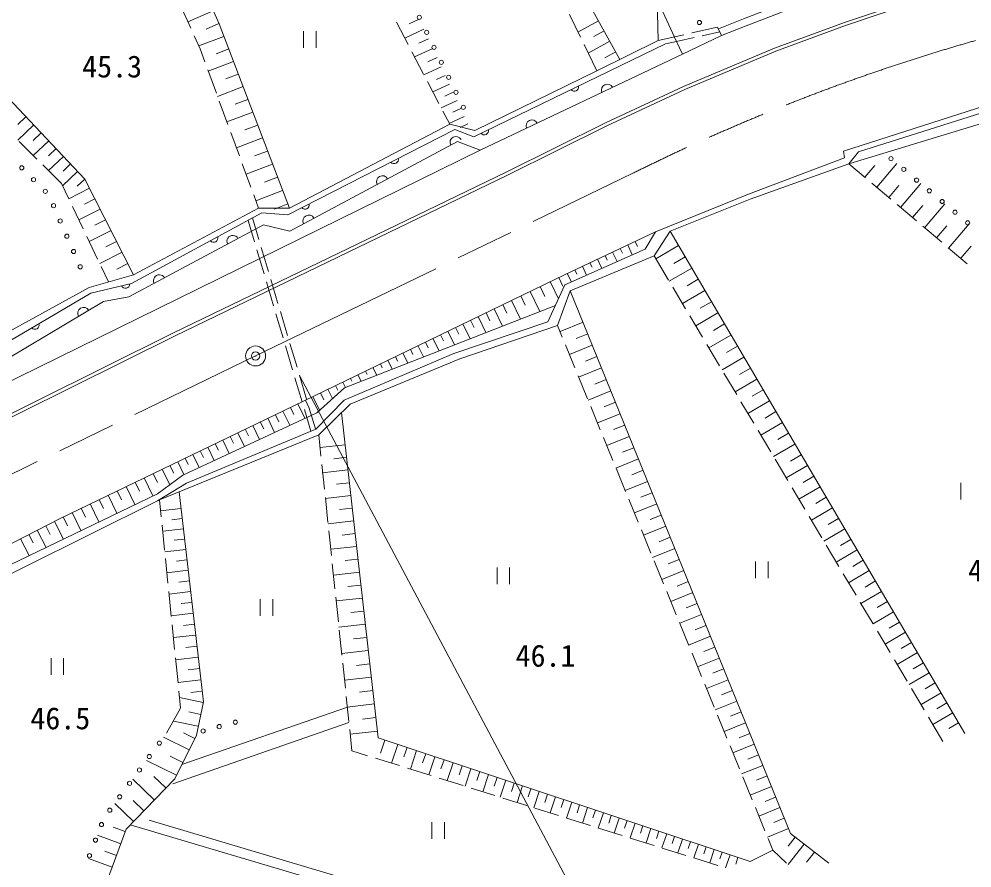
# Model space of a CAD drawing. Units: millimetres at full size, sheet at 1:1000; details may follow other scales. Extents: x 40000 to 680000, y 20000 to 380000.
# Drawn here: x 148926 to 206057, y 263468 to 314384 of the extents above; entities that cross this region are included whole.
import ezdxf
from ezdxf.enums import TextEntityAlignment as Align

# ---------------------------------------------------------------- set-up
doc = ezdxf.new("R2010")
doc.units = ezdxf.units.MM
doc.header["$LTSCALE"] = 1000
doc.header["$PDMODE"] = 32
doc.header["$PDSIZE"] = 500
doc.linetypes.add('CHAIN', pattern=[18.5, 12, -1.5, 3.5, -1.5])
for name, color, linetype, lineweight in [('M-BGD', 7, 'Continuous', 13), ('M-BMK', 2, 'CHAIN', 13), ('M-BMK-SRVR', 3, 'Continuous', 13), ('M-STR-HTXT', 7, 'Continuous', 13)]:
    doc.layers.add(name, color=color, linetype=linetype, lineweight=lineweight)
doc.styles.add('ＭＳ ゴシック', font='')
doc.styles.get('ＭＳ ゴシック').set_extended_font_data('MS Gothic')

msp = doc.modelspace()

# ---------------------------------------------------------------- linework, layer by layer
at = {"layer": 'M-BGD'}
for p, q in [((159222, 313829), (158601, 315194)), ((160572, 314886), (159048, 314211)), ((172923, 314375), (172320, 314096)), ((182582, 313299), (181927, 314648)), ((183664, 314286), (182434, 313605)), ((160910, 314124), (160148, 313787)), ((165989, 313661), (165989, 312661)), ((166739, 312661), (166739, 313661)), ((171559, 314188), (172253, 312858)), ((173202, 313772), (172053, 313240)), ((184004, 313671), (183389, 313331)), ((189269, 313549), (190810, 313891)), ((191046, 313393), (190810, 313891)), ((159784, 312592), (159429, 313374)), ((161208, 313346), (159702, 312773)), ((173468, 313198), (172894, 312932)), ((187240, 313100), (188781, 313441)), ((188338, 313045), (189394, 313279)), ((188705, 312280), (191046, 313393)), ((189882, 313387), (190938, 313621)), ((160071, 311811), (159784, 312592)), ((161495, 312593), (160742, 312306)), ((173734, 312623), (172640, 312116)), ((183563, 311282), (182801, 312850)), ((184344, 313056), (183049, 312339)), ((172484, 312414), (173178, 311084)), ((173988, 312076), (173440, 311822)), ((184703, 312409), (184055, 312050)), ((161782, 311840), (160271, 311265)), ((174241, 311528), (173198, 311045)), ((160760, 309933), (160243, 311342)), ((162069, 311085), (161314, 310797)), ((174483, 311007), (173961, 310765)), ((162357, 310330), (160828, 309747)), ((173409, 310641), (174103, 309311)), ((174724, 310485), (173730, 310025)), ((174954, 309989), (174457, 309758)), ((161448, 308056), (160932, 309464)), ((162648, 309565), (161884, 309274)), ((175184, 309492), (174238, 309053)), ((149338, 308527), (148844, 308060)), ((162939, 308801), (161391, 308211)), ((174334, 308868), (174749, 308073)), ((175623, 308545), (174721, 308127)), ((175404, 309018), (174930, 308799)), ((149805, 308033), (148847, 307128)), ((163234, 308027), (162460, 307732)), ((175833, 308091), (175382, 307882)), ((150258, 307554), (149779, 307102)), ((162137, 306178), (161621, 307586)), ((149990, 305989), (148927, 307048)), ((150711, 307075), (149782, 306197)), ((163529, 307253), (161962, 306656)), ((134606, 285886), (176575, 306511)), ((151150, 306611), (150685, 306172)), ((163827, 306469), (163044, 306171)), ((151589, 306146), (150688, 305295)), ((152015, 305696), (151564, 305270)), ((162826, 304300), (162309, 305709)), ((164126, 305686), (162539, 305082)), ((198681, 305706), (199672, 304867)), ((200350, 304294), (201553, 305716)), ((151463, 304523), (150345, 305637)), ((152440, 305245), (151529, 304384)), ((199639, 304895), (200241, 305606)), ((151906, 303599), (151463, 304523)), ((152871, 304790), (152415, 304360)), ((164428, 304893), (163635, 304591)), ((200054, 304544), (201199, 303576)), ((201780, 303084), (202989, 304514)), ((153156, 304232), (151907, 303596)), ((164730, 304100), (163124, 303488)), ((201065, 303689), (201670, 304404)), ((153474, 303608), (152850, 303290)), ((163285, 303050), (162998, 303831)), ((152771, 301796), (152122, 303148)), ((153792, 302984), (152514, 302333)), ((165035, 303297), (164233, 302991)), ((201581, 303253), (202726, 302284)), ((202499, 302477), (203106, 303195)), ((203217, 301869), (204433, 303306)), ((154117, 302345), (153478, 302019)), ((163042, 301019), (162658, 302308)), ((163308, 301163), (162924, 302452)), ((154442, 301706), (153134, 301039)), ((205635, 271531), (187955, 301663)), ((203108, 301961), (204253, 300992)), ((203939, 301258), (204550, 301980)), ((204661, 300647), (205883, 302092)), ((153636, 299992), (152987, 301345)), ((154776, 301051), (154121, 300718)), ((163613, 299102), (163185, 300540)), ((163879, 299246), (163451, 300684)), ((184964, 300619), (185098, 300334)), ((185416, 300832), (185692, 300245)), ((185869, 301045), (186007, 300751)), ((188461, 300801), (187107, 300006)), ((204635, 300669), (205780, 299701)), ((205387, 300033), (206001, 300759)), ((155109, 300397), (153769, 299715)), ((183606, 299981), (183866, 299429)), ((184059, 300194), (184189, 299918)), ((184511, 300406), (184779, 299837)), ((186997, 300191), (187864, 298732)), ((188858, 300124), (188181, 299727)), ((154295, 298618), (153852, 299542)), ((155450, 299727), (154780, 299386)), ((182701, 299556), (182953, 299021)), ((183154, 299768), (183279, 299501)), ((189255, 299447), (187909, 298657)), ((181282, 298883), (181531, 298370)), ((181796, 299130), (182039, 298613)), ((182249, 299343), (182370, 299084)), ((164184, 297185), (163756, 298623)), ((164450, 297329), (164022, 298767)), ((180165, 298342), (180457, 297739)), ((180768, 298635), (181266, 297608)), ((188120, 298302), (188886, 297013)), ((189650, 298774), (188977, 298379)), ((179002, 297779), (179273, 297219)), ((179561, 298050), (180146, 296843)), ((190045, 298100), (188707, 297315)), ((177923, 297256), (178175, 296737)), ((178442, 297507), (178984, 296388)), ((190438, 297431), (189769, 297039)), ((164755, 295269), (164327, 296706)), ((165021, 295413), (164593, 296850)), ((176443, 296539), (176909, 295577)), ((176924, 296772), (177157, 296291)), ((177405, 297005), (177907, 295967)), ((189142, 296583), (189909, 295294)), ((190831, 296762), (189500, 295981)), ((175543, 296103), (175975, 295212)), ((175993, 296321), (176209, 295875)), ((181490, 295306), (181201, 296008)), ((182740, 296195), (181367, 295638)), ((191221, 296097), (190556, 295706)), ((174193, 295449), (174375, 295074)), ((174643, 295667), (175040, 294847)), ((175093, 295885), (175292, 295475)), ((183019, 295508), (182332, 295230)), ((191611, 295431), (190289, 294655)), ((165592, 293496), (165164, 294933)), ((172843, 294795), (173172, 294116)), ((173293, 295013), (173458, 294673)), ((173743, 295231), (174106, 294481)), ((182249, 293456), (181680, 294843)), ((183297, 294822), (181930, 294267)), ((190164, 294864), (190931, 293575)), ((165327, 293352), (164898, 294789)), ((171943, 294359), (172238, 293751)), ((172393, 294577), (172540, 294273)), ((191999, 294770), (191338, 294382)), ((170593, 293705), (170706, 293472)), ((171043, 293923), (171303, 293386)), ((171493, 294141), (171623, 293872)), ((183574, 294138), (182891, 293861)), ((192388, 294109), (191072, 293337)), ((169694, 293269), (169789, 293071)), ((170143, 293487), (170369, 293021)), ((183851, 293455), (182478, 292898)), ((191186, 293145), (191953, 291856)), ((192773, 293451), (192116, 293065)), ((165898, 291435), (165469, 292873)), ((166164, 291579), (165735, 293017)), ((168344, 292614), (168501, 292290)), ((168794, 292833), (168872, 292670)), ((169244, 293051), (169435, 292655)), ((183009, 291606), (182439, 292993)), ((184130, 292768), (183443, 292490)), ((193159, 292794), (191852, 292026)), ((166994, 291960), (167193, 291549)), ((167444, 292178), (167716, 291616)), ((167894, 292396), (168030, 292115)), ((184408, 292081), (183041, 291527)), ((193543, 292140), (192889, 291756)), ((166094, 291524), (166304, 291090)), ((166544, 291742), (166943, 290919)), ((184685, 291398), (184002, 291121)), ((192209, 291426), (192975, 290137)), ((193926, 291486), (192627, 290724)), ((164743, 290871), (165156, 290016)), ((165194, 291089), (165400, 290661)), ((165644, 291306), (166065, 290438)), ((166425, 289667), (166041, 290956)), ((166690, 289811), (166306, 291100)), ((183768, 289755), (183199, 291143)), ((194308, 290836), (193658, 290455)), ((163843, 290437), (164249, 289594)), ((164293, 290654), (164496, 290233)), ((184963, 290714), (183601, 290162)), ((162492, 289785), (162689, 289376)), ((162942, 290002), (163343, 289172)), ((163392, 290220), (163593, 289804)), ((185239, 290034), (184558, 289758)), ((193231, 289707), (193997, 288418)), ((194689, 290186), (193397, 289428)), ((161141, 289133), (161529, 288329)), ((161591, 289351), (161785, 288948)), ((162041, 289568), (162436, 288750)), ((167029, 288173), (166896, 289438)), ((184528, 287905), (183958, 289293)), ((185515, 289353), (184159, 288803)), ((195068, 289540), (194422, 289161)), ((160240, 288699), (160622, 287907)), ((160690, 288916), (160881, 288520)), ((168468, 288856), (166950, 288684)), ((185789, 288675), (185112, 288400)), ((195447, 288894), (194162, 288141)), ((158889, 288047), (159074, 287664)), ((159339, 288264), (159715, 287485)), ((159790, 288481), (159978, 288092)), ((168554, 288097), (167795, 288011)), ((186064, 287997), (184715, 287450)), ((194253, 287988), (195020, 286699)), ((195824, 288252), (195182, 287875)), ((157512, 287382), (157959, 286455)), ((157975, 287606), (158199, 287142)), ((158439, 287830), (158809, 287063)), ((167238, 286184), (167081, 287675)), ((185287, 286055), (184718, 287443)), ((196201, 287610), (194924, 286860)), ((156431, 286861), (156952, 285780)), ((156971, 287122), (157232, 286581)), ((168640, 287338), (167109, 287165)), ((186338, 287323), (185663, 287049)), ((196575, 286971), (195937, 286596)), ((155351, 286340), (155872, 285259)), ((155891, 286600), (156151, 286060)), ((168727, 286573), (167961, 286486)), ((186612, 286648), (185268, 286103)), ((195275, 286269), (196042, 284980)), ((196950, 286333), (195681, 285588)), ((205383, 286571), (205383, 285571)), ((154271, 285819), (154792, 284739)), ((154811, 286079), (155071, 285539)), ((167446, 284194), (167290, 285686)), ((168813, 285807), (167295, 285635)), ((186884, 285976), (186212, 285703)), ((197323, 285698), (196688, 285325)), ((153192, 285298), (153712, 284219)), ((153731, 285558), (153992, 285019)), ((157451, 284525), (157347, 285553)), ((186047, 284205), (185477, 285593)), ((187157, 285304), (185818, 284761)), ((151578, 284520), (151836, 283985)), ((152113, 284778), (152634, 283699)), ((152652, 285038), (152913, 284499)), ((158635, 285037), (157413, 284895)), ((168899, 285048), (168140, 284962)), ((187428, 284635), (186759, 284364)), ((196297, 284550), (197064, 283261)), ((197695, 285063), (196433, 284322)), ((150533, 283988), (150798, 283473)), ((151048, 284253), (151591, 283197)), ((157652, 282535), (157501, 284027)), ((158706, 284426), (158095, 284355)), ((168985, 284289), (167455, 284116)), ((187699, 283966), (186367, 283426)), ((198065, 284432), (197434, 284062)), ((149517, 283465), (149775, 282964)), ((150018, 283723), (150548, 282694)), ((158776, 283815), (157537, 283672)), ((167655, 282205), (167498, 283697)), ((169072, 283524), (168307, 283437)), ((186806, 282355), (186237, 283742)), ((198436, 283801), (197181, 283065)), ((149015, 283207), (149531, 282204)), ((158848, 283196), (158228, 283124)), ((187969, 283300), (187303, 283030)), ((197320, 282831), (198086, 281542)), ((198804, 283173), (198176, 282805)), ((158920, 282576), (157662, 282431)), ((169159, 282758), (167615, 282583)), ((188239, 282634), (186913, 282096)), ((199172, 282546), (197924, 281814)), ((157853, 280545), (157702, 282038)), ((158992, 281947), (158364, 281875)), ((167864, 280216), (167707, 281708)), ((169246, 281986), (168474, 281899)), ((187566, 280505), (186996, 281892)), ((188508, 281970), (187845, 281701)), ((193080, 281839), (193080, 280839)), ((193830, 280839), (193830, 281839)), ((199538, 281922), (198914, 281556)), ((159065, 281319), (157790, 281171)), ((169334, 281215), (167777, 281038)), ((177583, 281484), (177583, 280484)), ((178333, 280484), (178333, 281484)), ((188777, 281307), (187456, 280771)), ((198342, 281112), (199109, 279823)), ((199904, 281299), (198664, 280571)), ((159139, 280681), (158501, 280607)), ((189045, 280647), (188385, 280379)), ((200268, 280679), (199648, 280315)), ((158054, 278555), (157903, 280048)), ((159213, 280043), (157919, 279894)), ((169422, 280437), (168644, 280348)), ((188325, 278654), (187756, 280042)), ((189313, 279986), (187998, 279453)), ((200632, 280058), (199399, 279335)), ((159287, 279397), (158640, 279322)), ((163387, 279591), (163387, 278591)), ((164137, 278591), (164137, 279591)), ((168072, 278227), (167916, 279719)), ((169510, 279658), (167941, 279481)), ((199364, 279393), (200131, 278104)), ((200993, 279442), (200377, 279080)), ((169599, 278874), (168814, 278785)), ((189580, 279329), (188922, 279062)), ((201355, 278826), (200129, 278106)), ((159362, 278750), (158050, 278598)), ((189846, 278671), (188537, 278140)), ((158255, 276565), (158104, 278058)), ((159438, 278093), (158782, 278017)), ((169688, 278089), (168106, 277910)), ((168281, 276238), (168124, 277730)), ((189085, 276804), (188515, 278192)), ((190112, 278016), (189457, 277751)), ((200386, 277674), (201153, 276385)), ((201715, 278213), (201102, 277853)), ((159514, 277437), (158182, 277283)), ((169777, 277298), (168986, 277208)), ((190377, 277362), (189073, 276833)), ((202074, 277600), (200856, 276885)), ((159591, 276771), (158925, 276694)), ((190642, 276710), (189990, 276445)), ((202432, 276991), (201822, 276633)), ((150847, 276042), (150847, 275042)), ((151597, 275042), (151597, 276042)), ((158456, 274575), (158305, 276068)), ((159668, 276105), (158317, 275949)), ((169867, 276507), (168272, 276326)), ((189845, 274954), (189275, 276342)), ((190906, 276058), (189608, 275531)), ((201409, 275955), (202175, 274666)), ((202789, 276381), (201578, 275670)), ((159746, 275430), (159071, 275352)), ((168490, 274249), (168333, 275741)), ((169957, 275709), (169160, 275619)), ((191169, 275408), (190520, 275145)), ((203145, 275776), (202539, 275420)), ((170048, 274912), (168439, 274729)), ((203500, 275170), (202296, 274463)), ((159824, 274754), (158454, 274596)), ((190604, 273104), (190034, 274492)), ((191432, 274759), (190140, 274235)), ((202431, 274236), (203197, 272947)), ((203853, 274568), (203251, 274214)), ((158610, 273050), (158506, 274078)), ((159966, 273384), (158546, 273683)), ((159904, 274069), (159218, 273990)), ((168698, 272260), (168542, 273752)), ((170139, 274107), (169335, 274016)), ((191695, 274113), (191048, 273851)), ((204207, 273966), (203009, 273263)), ((168609, 273108), (158684, 269669)), ((170230, 273303), (168608, 273119)), ((191957, 273467), (190669, 272945)), ((204558, 273367), (203959, 273016)), ((157772, 271548), (158610, 273050)), ((159817, 272674), (159107, 272824)), ((191364, 271254), (190794, 272641)), ((192218, 272823), (191574, 272562)), ((203453, 272517), (204321, 271058)), ((204909, 272768), (203719, 272070)), ((158140, 268512), (168705, 272190)), ((159667, 271964), (158179, 272278)), ((170322, 272492), (169511, 272400)), ((192479, 272179), (191197, 271660)), ((205258, 272173), (204663, 271824)), ((159458, 271238), (158776, 271575)), ((168883, 270497), (168750, 271763)), ((170414, 271681), (168778, 271496)), ((192738, 271539), (192098, 271279)), ((159121, 270556), (157596, 271309)), ((170847, 271140), (170587, 270359)), ((171628, 270880), (171253, 269754)), ((192998, 270898), (191722, 270380)), ((169827, 270201), (168883, 270497)), ((172191, 270693), (172004, 270130)), ((172754, 270506), (172386, 269398)), ((173308, 270321), (173124, 269768)), ((192123, 269404), (191553, 270791)), ((193257, 270260), (192619, 270001)), ((158369, 269030), (156569, 269918)), ((158745, 269793), (157982, 270170)), ((171735, 269603), (170304, 270052)), ((173861, 270137), (173499, 269049)), ((174405, 269956), (174224, 269412)), ((174949, 269776), (174594, 268706)), ((173643, 269004), (172212, 269453)), ((175484, 269598), (175306, 269063)), ((176019, 269420), (175669, 268369)), ((176545, 269245), (176370, 268719)), ((193516, 269622), (192245, 269106)), ((157037, 267543), (155740, 268795)), ((157734, 268265), (157012, 268961)), ((175552, 268405), (174121, 268854)), ((177070, 269070), (176727, 268037)), ((177587, 268898), (177415, 268382)), ((178103, 268727), (177766, 267711)), ((178611, 268558), (178442, 268050)), ((192883, 267553), (192313, 268941)), ((193773, 268986), (193138, 268729)), ((177460, 267807), (176029, 268256)), ((179119, 268389), (178787, 267391)), ((179618, 268223), (179452, 267724)), ((180117, 268057), (179791, 267076)), ((194031, 268351), (192766, 267838)), ((156412, 266894), (155763, 267520)), ((179368, 267208), (177937, 267657)), ((180608, 267894), (180445, 267403)), ((181098, 267731), (180778, 266766)), ((181580, 267570), (181420, 267088)), ((182063, 267410), (181747, 266462)), ((194288, 267718), (193655, 267462)), ((155786, 266246), (154661, 267331)), ((181277, 266610), (179846, 267059)), ((182537, 267252), (182379, 266778)), ((183012, 267094), (182702, 266163)), ((183486, 266937), (183331, 266471)), ((193642, 265703), (193073, 267091)), ((194544, 267086), (193284, 266575)), ((156718, 266332), (185356, 257814)), ((183185, 266011), (181754, 266460)), ((183960, 266779), (183656, 265864)), ((184435, 266621), (184283, 266163)), ((184909, 266463), (184610, 265564)), ((185384, 266306), (185234, 265856)), ((194799, 266456), (194170, 266201)), ((155297, 265649), (154563, 265919)), ((184690, 257429), (155596, 266049)), ((173679, 266223), (173679, 265223)), ((174429, 265223), (174429, 266223)), ((185093, 265413), (183662, 265862)), ((185858, 266148), (185565, 265265)), ((186333, 265990), (186186, 265549)), ((186807, 265832), (186519, 264966)), ((187282, 265674), (187138, 265241)), ((195055, 265826), (193801, 265318)), ((155027, 264916), (153623, 265432)), ((187002, 264814), (185571, 265263)), ((187756, 265517), (187473, 264666)), ((188231, 265359), (188089, 264934)), ((188705, 265201), (188428, 264367)), ((194120, 264538), (193832, 265241)), ((195461, 265314), (195047, 264779)), ((188910, 264216), (187479, 264664)), ((189179, 265043), (189041, 264626)), ((189654, 264886), (189382, 264068)), ((190128, 264728), (189992, 264319)), ((190603, 264570), (190336, 263768)), ((192753, 263855), (194120, 264538)), ((194120, 264538), (194938, 263764)), ((195996, 264900), (195042, 263665)), ((154511, 263511), (153086, 264035)), ((154769, 264214), (154067, 264472)), ((190818, 263617), (189387, 264066)), ((191077, 264412), (190944, 264011)), ((191552, 264254), (191290, 263469)), ((192026, 264097), (191896, 263704)), ((196614, 264423), (196137, 263806))]:
    msp.add_line(p, q, dxfattribs=at)
for points in [[(184948, 311967), (180073, 320771), (176866, 324662), (171030, 328079), (157044, 332198), (155397, 333285)], [(142221, 330029), (144274, 313885), (152873, 304787), (155794, 299051)], [(165133, 303039), (160923, 314094), (156682, 323663)], [(190853, 313801), (192353, 314393), (194078, 315058), (196124, 315851), (198095, 316508), (200351, 317278), (202261, 317894), (204991, 318720), (207837, 319496), (210436, 320143), (214287, 320995), (216925, 321497), (219036, 321873), (221685, 322270), (223674, 322529), (225938, 322728), (228387, 322948), (230911, 323188), (233748, 323372), (236714, 323529), (239802, 323570), (242482, 323556), (244967, 323522)], [(191046, 313393), (192517, 313974), (194241, 314638), (196276, 315428), (198239, 316082), (200493, 316851), (202393, 317463), (205135, 318263), (208002, 319011), (210557, 319644), (214420, 320496), (217027, 321015), (219187, 321348), (221763, 321784), (223850, 322033), (226063, 322230), (228430, 322500), (230985, 322708), (233841, 322864), (237269, 322978), (240021, 323020), (242493, 323020), (244923, 322916)], [(145787, 289409), (158190, 295554), (170394, 301461), (178128, 305199), (184088, 308168), (188768, 310344), (194220, 312637), (198410, 314182), (202505, 315562), (207980, 317224), (213528, 318628), (218445, 319588), (222146, 320150), (227061, 320665), (231108, 320969), (235438, 321203), (240377, 321250), (245479, 321110)], [(145875, 289229), (158277, 295375), (170481, 301281), (178216, 305020), (184175, 307988), (188849, 310161), (194293, 312451), (198476, 313993), (202566, 315372), (208034, 317031), (213572, 318433), (218479, 319391), (222171, 319952), (227078, 320466), (231121, 320770), (235444, 321004), (240375, 321050), (245469, 320910)], [(129160, 284098), (144897, 293757), (153135, 298283), (155794, 299051), (163285, 303050), (165133, 303039), (174749, 308073), (176244, 307692), (183563, 311282), (187240, 313100), (187177, 315582), (188338, 313045)], [(129223, 283806), (153227, 297935), (155660, 298516), (163481, 302754), (165042, 302646), (175052, 307761), (176187, 307325), (187681, 312897)], [(188705, 312280), (188338, 313045), (187681, 312897)], [(188705, 312280), (176575, 306511), (175205, 307040), (165158, 301671), (163590, 302045), (155513, 297721), (153983, 297444), (134606, 285886)], [(198424, 306057), (198348, 306466), (206823, 309187), (210858, 310215), (217713, 311758), (219566, 311758)], [(157347, 285553), (166896, 289438), (168770, 291288), (175359, 293999), (181201, 296008), (181973, 298088), (186997, 300191), (187955, 301663), (192768, 303580), (198681, 305706)], [(198424, 306057), (192652, 303883), (187090, 301619)], [(114092, 266312), (125866, 272011), (140261, 278706), (151396, 284432), (165393, 291185), (181622, 299048), (187090, 301619), (186467, 300590), (181653, 298441), (180625, 296228), (175001, 294328), (168411, 291524), (166729, 289794), (158971, 286539), (157226, 285479), (141133, 277487), (140385, 276039), (117075, 266095), (116479, 257014), (115887, 249615), (114438, 233670)], [(197485, 263750), (195172, 265537), (181973, 298088)], [(117075, 266095), (116736, 266207), (126148, 270315), (139670, 276468), (140667, 277933), (157219, 285909), (158738, 287031), (166777, 290769), (168436, 292265), (181080, 297208)], [(168251, 290776), (170460, 271268), (192753, 263855)], [(158520, 286030), (159977, 273436), (159556, 271438), (158259, 268809), (155350, 265794), (149622, 250211)]]:
    msp.add_lwpolyline(points, dxfattribs=at)
msp.add_lwpolyline([(198681, 305706), (199247, 306422), (207028, 308876), (210790, 309810), (214646, 310558)], close=True, dxfattribs=at)
for centre in [(172929, 314484), (189718, 314178), (173368, 313585), (173807, 312686), (174245, 311788), (174684, 310889), (175123, 309990), (175561, 309092), (201205, 306008), (149089, 305460), (201971, 305366), (149796, 304753), (202738, 304724), (150503, 304046), (203505, 304082), (204272, 303441), (150995, 303192), (205039, 302799), (151395, 302276), (205805, 302157), (151795, 301359), (152194, 300442), (152594, 299526), (160927, 271947), (161891, 272213), (159963, 271681), (157333, 270954), (156740, 270149), (156146, 269344), (155552, 268540), (154959, 267735), (154365, 266930), (153869, 266072), (153510, 265139), (153151, 264205)]:
    msp.add_circle(centre, 125, dxfattribs=at)
for centre, radius, start, end in [((182217, 310311), 256, 218.544, 13.1832), ((184190, 310132), 350, 25.4367, 205.4367), ((179675, 307985), 350, 25.4367, 205.4367), ((176818, 307693), 256, 218.544, 13.1832), ((175118, 306994), 350, 28.1203, 208.1203), ((171415, 305966), 256, 219.7465, 14.3858), ((170708, 304637), 350, 28.1203, 208.1203), ((166072, 303236), 256, 219.7465, 14.3858), ((166298, 302281), 350, 28.1203, 208.1203), ((160597, 301255), 256, 221.1307, 15.7699), ((161743, 301056), 350, 28.1664, 208.1664), ((157335, 298696), 350, 28.1664, 208.1664), ((155302, 298489), 256, 206.1252, 0.7645), ((152799, 296738), 350, 30.8142, 210.8142), ((149878, 296029), 256, 223.1612, 17.8005)]:
    msp.add_arc(centre, radius, start, end, dxfattribs=at)
at = {"layer": 'M-BMK'}
for p, q in [((163108, 294176), (185733, 305134)), ((72622, 250349), (163108, 294176))]:
    msp.add_line(p, q, dxfattribs=at)
msp.add_arc((239178, 197693), 120000, 52.9195, 116.44744, dxfattribs=at)
at = {"layer": 'M-BMK-SRVR'}
msp.add_circle((163108, 294176), 600, dxfattribs=at)
msp.add_point((163108, 294176), dxfattribs=at)
at = {"layer": 'M-STR-HTXT'}
msp.add_line((187149, 252670), (165737, 293010), dxfattribs=at)

# ---------------------------------------------------------------- texts
at = {"layer": 'M-BGD', "style": 'ＭＳ ゴシック'}
for s, p in [('45.3', (154505, 311539)), ('46.9', (207622, 281326)), ('46.1', (180492, 276200)), ('46.5', (151400, 272444))]:
    msp.add_text(s, height=1320, dxfattribs=at).set_placement(p, align=Align.MIDDLE_CENTER)

doc.saveas('drawing.dxf')
